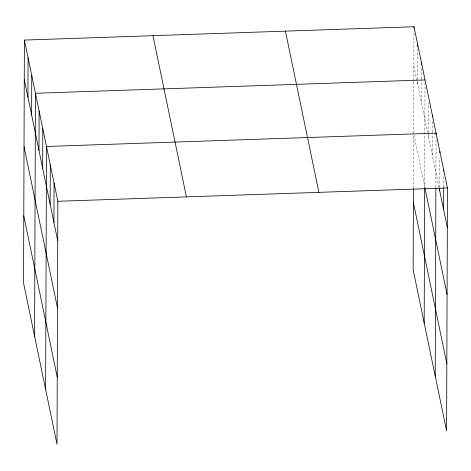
<?xml version="1.0" encoding="UTF-8"?>
<svg xmlns="http://www.w3.org/2000/svg" width="471" height="471" viewBox="0 0 471 471"><rect width="100%" height="100%" fill="white"/><g stroke="black" fill="none" stroke-linecap="round" stroke-linejoin="round"><path stroke-width="0.35" stroke-dasharray="2.35 1.77" d="M413.432 188.135L413.615 134.794M413.62 133.352L413.803 81.524M413.803 80.794L413.974 32.587M417.536 83.926L417.653 49.59M421.215 101.659L421.292 79.74M421.292 79.01L421.339 66.594M424.654 188L425.019 83.597M428.575 137.126L428.698 102.79M432.254 154.859L432.331 132.946M432.337 132.216L432.378 119.793M435.887 187.193L436.058 137.526M439.743 187.211L439.843 157.991M443.6 187.217L443.641 174.07M413.856 66.193L427.544 132.163M427.692 132.869L439.001 187.352M413.915 134.771L424.954 187.976"/><path stroke-width="0.71" d="M24.398 40.076L23.55 283.047L57.009 444.259L57.856 201.288L24.398 40.076L413.991 26.741L447.45 187.953L446.602 430.924L413.144 269.712L413.426 188.853M27.942 97.261L28.077 57.809M31.622 114.995L31.757 75.543M34.589 336.247L35.437 93.276L425.036 79.94M38.981 150.461L39.117 111.009M42.661 168.194L42.802 128.742M45.634 389.446L46.482 146.475L436.075 133.14L436.069 134.606M50.132 204.196L50.273 164.744M53.924 222.471L54.065 183.019M413.985 28.201L413.991 26.741M417.665 46.664L417.671 44.474M421.345 64.403L421.351 62.207M424.183 322.912L424.654 188.718M432.39 116.873L432.396 115.407M435.228 376.111L435.881 187.923M439.731 190.867L439.737 187.941M439.861 152.875L439.867 151.415M443.523 209.136L443.594 187.947M443.653 171.144L443.658 169.684M57.856 201.288L447.45 187.953M439.143 188.053L447.315 227.405M425.101 188.683L447.079 294.569M413.379 202.554L446.838 363.765M285.426 31.139L318.885 192.356M152.963 35.672L186.422 196.89M24.262 79.528L57.715 240.74M24.027 146.687L57.486 307.899M23.785 215.883L57.244 377.094"/></g></svg>
